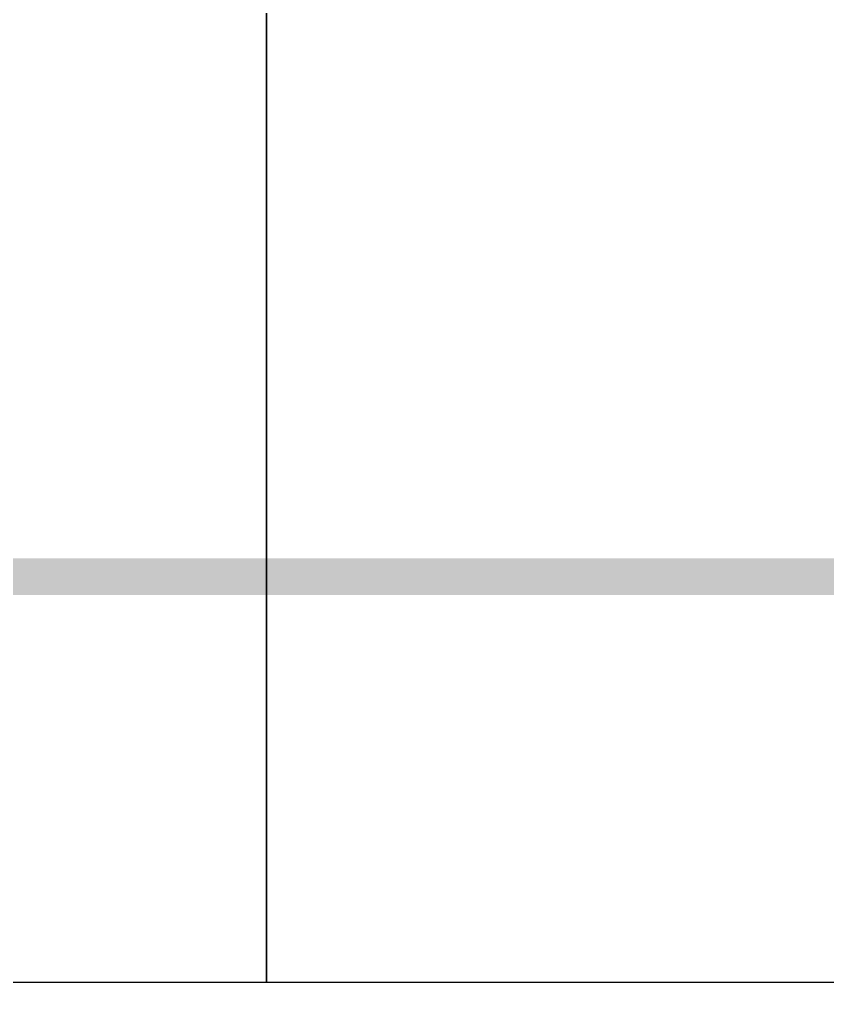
# Model space of a CAD drawing. Header units: millimetres. Extents: x -63251 to 507826, y 5339 to 217512.
# Drawn here: x 74639 to 77437, y 87671 to 91114 of the extents above; entities that cross this region are included whole.
import ezdxf
from ezdxf import colors
from ezdxf.entities.mleader import LeaderData, LeaderLine
from ezdxf.math import Vec2, Vec3

# ---------------------------------------------------------------- set-up
doc = ezdxf.new("R2010")
doc.units = ezdxf.units.MM
doc.layers.add('COTAS', color=9, linetype='Continuous')
doc.layers.add('MARCENARIA . M', color=4, linetype='Continuous')
doc.styles.add('1-1', font='arial.ttf', dxfattribs={"height": 0.2})

msp = doc.modelspace()

# ---------------------------------------------------------------- leaders
at = {"layer": 'COTAS'}
ml = msp.add_multileader_mtext('Standard', dxfattribs=at)
ml.set_content('PORTAS DE CORRER COM {\\fArial|b1|i0|c0|p34;\\C10;ACABAMENTO} {\\fArial|b1|i0|c0|p34;EM LÂMINAS NATURAIS DE CARVALHO EUROPEU}', color=105, style='1-1')
ml.set_leader_properties(color=256, linetype='ByLayer', lineweight=-1)
ml.build(insert=Vec2(0, 0))
ml.multileader.update_dxf_attribs({"text_left_attachment_type": 2, "text_right_attachment_type": 2, "dogleg_length": 0.36, "arrow_head_size": 20, "scale": 200})
ctx = ml.context
ctx.base_point, ctx.scale, ctx.char_height, ctx.arrow_head_size, ctx.landing_gap_size, ctx.plane_origin = Vec3(175856.8014359052, 89004.6585415472), 200, 40, 20, 40, Vec3(175313.1370142646, 88390.67869421704)
ctx.left_attachment, ctx.right_attachment, ctx.text_align_type = 2, 2, 2
notes = []
notes.append((ctx, [(1, (1, 1, 0), (177097.6218350848, 89004.6585415472), (-1, 0), 163.5216270104575, [(0, [(177097.6218350849, 88048.33878313092)], 0, [])])]))
ctx.mtext.insert, ctx.mtext.width, ctx.mtext.alignment, ctx.mtext.flow_direction = Vec3(176894.1002080744, 89097.54621776365), 1043.405736371758, 3, 5
ml = msp.add_multileader_mtext('Standard', dxfattribs=at)
ml.set_content('PAINEL FIXO COM {\\fArial|b1|i0|c0|p34;\\C10;ACABAMENTO} {\\fArial|b1|i0|c0|p34;EM LÂMINAS NATURAIS DE CARVALHO EUROPEU}', color=105, style='1-1')
ml.set_leader_properties(color=256, linetype='ByLayer', lineweight=-1)
ml.build(insert=Vec2(0, 0))
ml.multileader.update_dxf_attribs({"text_left_attachment_type": 2, "text_right_attachment_type": 2, "dogleg_length": 0.36, "arrow_head_size": 20, "scale": 200})
ctx = ml.context
ctx.base_point, ctx.scale, ctx.char_height, ctx.arrow_head_size, ctx.landing_gap_size, ctx.plane_origin = Vec3(186226.8503517666, 89004.6585415472), 200, 40, 20, 40, Vec3(185686.6238564561, 88390.67869421704)
ctx.left_attachment, ctx.right_attachment, ctx.text_align_type = 2, 2, 2
notes.append((ctx, [(1, (1, 1, 0), (187471.1086772764, 89004.6585415472), (-1, 0), 163.5216270104575, [(0, [(187471.1086772764, 88048.33878313092)], 0, [])])]))
ctx.mtext.insert, ctx.mtext.width, ctx.mtext.alignment, ctx.mtext.flow_direction = Vec3(187267.5870502659, 89097.53257519886), 1043.405736371758, 3, 5
for ctx, leaders in notes:
    for number, flags, end, landing, length, lines in leaders:
        leader = LeaderData()
        leader.index, (leader.has_last_leader_line, leader.has_dogleg_vector, leader.attachment_direction) = number, flags
        leader.last_leader_point, leader.dogleg_vector, leader.dogleg_length = Vec3(end), Vec3(landing), length
        for number, points, colour, breaks in lines:
            line = LeaderLine()
            line.index, line.vertices, line.color, line.breaks = number, Vec3.list(points), colors.encode_raw_color(colour), breaks
            leader.lines.append(line)
        ctx.leaders.append(leader)

# ---------------------------------------------------------------- next in the draw order: leaders
ml = msp.add_multileader_mtext('Standard', dxfattribs=at)
ml.set_content('{\\fArial|b1|i0|c0|p34;\\C10;ATENÇÃO PARKET!\\P}PAINEL E PORTA RIPADOS EM {\\fArial|b1|i0|c0|p34;CABREUVA BRANCA PREMIUM 18*5+5*900 À 2200mm}', color=105, style='1-1')
ml.set_leader_properties(color=256, linetype='ByLayer', lineweight=-1)
ml.build(insert=Vec2(0, 0))
ml.multileader.update_dxf_attribs({"text_left_attachment_type": 2, "text_right_attachment_type": 2, "dogleg_length": 0.36, "arrow_head_size": 15, "scale": 200})
ctx = ml.context
ctx.base_point, ctx.scale, ctx.char_height, ctx.arrow_head_size, ctx.landing_gap_size, ctx.plane_origin, ctx.plane_x_axis, ctx.plane_y_axis = Vec3(162274.2936030593, 89106.6797879437, 2.36327749663538e-08), 200, 40, 15, 10, Vec3(162983.9040223151, 88723.8499538345, 2.36327749663538e-08), Vec3(1, -4.898587196589413e-16), Vec3(4.898587196589413e-16, 1)
ctx.left_attachment, ctx.right_attachment, ctx.text_align_type = 2, 2, 2
notes = []
notes.append((ctx, [(0, (1, 1, 0), (163285.7030935266, 89106.6797879437, 2.36327749663538e-08), (-1, 4.898587196589419e-16), 144.2880716405343, [(2, [(163285.703341361, 87673.441841547, 2.36327749663538e-08), (164052.1312441617, 87673.441841547, 2.36327749663538e-08)], 0, [])])]))
ctx.mtext.insert, ctx.mtext.text_direction, ctx.mtext.rotation, ctx.mtext.width, ctx.mtext.alignment, ctx.mtext.flow_direction = Vec3(163131.4150218861, 89237.53926952624, 2.36327749663538e-08), Vec3(1, -4.898587196589413e-16), 6.283185307179585, 858.6666249980398, 3, 5
ctx.mtext.has_bg_fill, ctx.mtext.bg_color, ctx.mtext.bg_scale_factor, ctx.mtext.bg_transparency, ctx.mtext.use_window_bg_color = 1, -1023410095, 1.25, 0, 0
for ctx, leaders in notes:
    for number, flags, end, landing, length, lines in leaders:
        leader = LeaderData()
        leader.index, (leader.has_last_leader_line, leader.has_dogleg_vector, leader.attachment_direction) = number, flags
        leader.last_leader_point, leader.dogleg_vector, leader.dogleg_length = Vec3(end), Vec3(landing), length
        for number, points, colour, breaks in lines:
            line = LeaderLine()
            line.index, line.vertices, line.color, line.breaks = number, Vec3.list(points), colors.encode_raw_color(colour), breaks
            leader.lines.append(line)
        ctx.leaders.append(leader)

# ---------------------------------------------------------------- next in the draw order: leaders
ml = msp.add_multileader_mtext('Standard', dxfattribs=at)
ml.set_content('\\pxqr,t3;{\\C10;ATENÇÃO PARKET!\\P}ENTREGAR SEPTO COM REFORÇO PARA FIXAÇÃO DO TRILHO ', color=105, style='1-1')
ml.set_leader_properties(color=256, linetype='ByLayer', lineweight=-1)
ml.build(insert=Vec2(0, 0))
ml.multileader.update_dxf_attribs({"text_left_attachment_type": 2, "text_right_attachment_type": 2, "dogleg_length": 1.35033157345053, "arrow_head_size": 20, "scale": 200})
ctx = ml.context
ctx.base_point, ctx.scale, ctx.char_height, ctx.arrow_head_size, ctx.landing_gap_size, ctx.plane_origin = Vec3(150999.3740445534, 89033.39384203611), 200, 40, 20, 40, Vec3(150670.3910009092, 88697.32112974623)
ctx.left_attachment, ctx.right_attachment, ctx.text_align_type = 2, 2, 2
notes = []
notes.append((ctx, [(0, (1, 1, 0), (150729.3077298633, 89033.39384203611), (1, 0), 270.0663146901061, [(0, [(150729.3077298633, 88717.63940447028)], 0, [])])]))
ctx.mtext.insert, ctx.mtext.width, ctx.mtext.alignment, ctx.mtext.flow_direction = Vec3(151839.7287512383, 89163.20284612887), 862.9543144317577, 3, 5
ml = msp.add_multileader_mtext('Standard', dxfattribs=at)
ml.set_content('PORTAS DE CORRER COM {\\fArial|b1|i0|c0|p34;\\C10;ACABAMENTO} {\\fArial|b1|i0|c0|p34;EM LÂMINAS NATURAIS DE CARVALHO EUROPEU}', color=105, style='1-1')
ml.set_leader_properties(color=256, linetype='ByLayer', lineweight=-1)
ml.build(insert=Vec2(0, 0))
ml.multileader.update_dxf_attribs({"text_left_attachment_type": 2, "text_right_attachment_type": 2, "dogleg_length": 0.36, "arrow_head_size": 20, "scale": 200})
ctx = ml.context
ctx.base_point, ctx.scale, ctx.char_height, ctx.arrow_head_size, ctx.landing_gap_size, ctx.plane_origin = Vec3(144393.069930675, 89033.39384203611), 200, 40, 20, 40, Vec3(143849.405509034, 88476.22538270695)
ctx.left_attachment, ctx.right_attachment, ctx.text_align_type = 2, 2, 2
notes.append((ctx, [(0, (1, 1, 0), (144234.5483036645, 89033.39384203611), (1, 0), 158.5216270104575, [(0, [(144234.5483036643, 87980.6100766138)], 0, [])])]))
ctx.mtext.insert, ctx.mtext.width, ctx.mtext.alignment, ctx.mtext.flow_direction = Vec3(145430.3687028441, 89126.28151825257), 1043.405736371758, 3, 5
for ctx, leaders in notes:
    for number, flags, end, landing, length, lines in leaders:
        leader = LeaderData()
        leader.index, (leader.has_last_leader_line, leader.has_dogleg_vector, leader.attachment_direction) = number, flags
        leader.last_leader_point, leader.dogleg_vector, leader.dogleg_length = Vec3(end), Vec3(landing), length
        for number, points, colour, breaks in lines:
            line = LeaderLine()
            line.index, line.vertices, line.color, line.breaks = number, Vec3.list(points), colors.encode_raw_color(colour), breaks
            leader.lines.append(line)
        ctx.leaders.append(leader)

# ---------------------------------------------------------------- next in the draw order: leaders
ml = msp.add_multileader_mtext('Standard', dxfattribs=at)
ml.set_content('{\\fArial|b1|i0|c0|p34;\\C10;ATENÇÃO PARKET!\\P}PORTA EM {\\fArial|b1|i0|c0|p34;LÂMINAS NATURAIS DE CARVALHO EUROPEU}', color=105, style='1-1')
ml.set_leader_properties(color=256, linetype='ByLayer', lineweight=-1)
ml.build(insert=Vec2(0, 0))
ml.multileader.update_dxf_attribs({"text_left_attachment_type": 2, "text_right_attachment_type": 2, "dogleg_length": 0.36, "arrow_head_size": 15, "scale": 200})
ctx = ml.context
ctx.base_point, ctx.scale, ctx.char_height, ctx.arrow_head_size, ctx.landing_gap_size, ctx.plane_origin, ctx.plane_x_axis, ctx.plane_y_axis = Vec3(166968.4553280509, 89106.67978794374), 200, 40, 15, 10, Vec3(167538.5841647692, 88723.84995383453), Vec3(1, -4.898587196589413e-16), Vec3(4.898587196589413e-16, 1)
ctx.left_attachment, ctx.right_attachment, ctx.text_align_type = 2, 2, 2
notes = []
notes.append((ctx, [(0, (1, 1, 0), (167840.3832359807, 89106.67978794374), (-1, 4.898587196589419e-16), 144.2880716405343, [(0, [(167840.3834838151, 87673.44184154703)], 0, [])])]))
ctx.mtext.insert, ctx.mtext.text_direction, ctx.mtext.rotation, ctx.mtext.width, ctx.mtext.alignment, ctx.mtext.flow_direction = Vec3(167686.0951643402, 89237.45741413746), Vec3(1, -4.898587196589413e-16), 6.283185307179585, 858.6666249980398, 3, 5
ctx.mtext.has_bg_fill, ctx.mtext.bg_color, ctx.mtext.bg_scale_factor, ctx.mtext.bg_transparency, ctx.mtext.use_window_bg_color = 1, -1023410095, 1.25, 0, 0
for ctx, leaders in notes:
    for number, flags, end, landing, length, lines in leaders:
        leader = LeaderData()
        leader.index, (leader.has_last_leader_line, leader.has_dogleg_vector, leader.attachment_direction) = number, flags
        leader.last_leader_point, leader.dogleg_vector, leader.dogleg_length = Vec3(end), Vec3(landing), length
        for number, points, colour, breaks in lines:
            line = LeaderLine()
            line.index, line.vertices, line.color, line.breaks = number, Vec3.list(points), colors.encode_raw_color(colour), breaks
            leader.lines.append(line)
        ctx.leaders.append(leader)

# ---------------------------------------------------------------- next in the draw order: linework, layer by layer
at = {"layer": 'MARCENARIA . M', "color": 3}
for points in [[(75493.55137235275, 99447.05964248694), (75493.55137235275, 87777.15878615066), (64762.15434479906, 87777.15878615066), (64762.15434479906, 99447.05964248694)], [(85003.4300552478, 99447.05964248694), (85003.4300552478, 87777.15878615063), (75493.55151741242, 87777.15878615063), (75493.55151741242, 99447.05964248694)]]:
    msp.add_lwpolyline(points, close=True, dxfattribs=at)

# ---------------------------------------------------------------- next in the draw order: leaders
at = {"layer": 'COTAS'}
ml = msp.add_multileader_mtext('Standard', dxfattribs=at)
ml.set_content('\\pxqr,t3;{\\C10;ATENÇÃO PARKET!\\P}ENTREGAR SEPTO COM REFORÇO PARA FIXAÇÃO DO TRILHO ', color=105, style='1-1')
ml.set_leader_properties(color=256, linetype='ByLayer', lineweight=-1)
ml.build(insert=Vec2(0, 0))
ml.multileader.update_dxf_attribs({"text_left_attachment_type": 2, "text_right_attachment_type": 2, "dogleg_length": 1.35033157345053, "arrow_head_size": 20, "scale": 200})
ctx = ml.context
ctx.base_point, ctx.scale, ctx.char_height, ctx.arrow_head_size, ctx.landing_gap_size, ctx.plane_origin = Vec3(209448.7764704145, 89033.39384203624), 200, 40, 20, 40, Vec3(209119.7934267703, 88697.32112974636)
ctx.left_attachment, ctx.right_attachment, ctx.text_align_type = 2, 2, 2
notes = []
notes.append((ctx, [(0, (1, 1, 0), (209178.7101557243, 89033.39384203624), (1, 0), 270.0663146901061, [(0, [(209178.7101557243, 88717.6394044704)], 0, [])])]))
ctx.mtext.insert, ctx.mtext.width, ctx.mtext.alignment, ctx.mtext.flow_direction = Vec3(210289.1311770993, 89163.202846129), 862.9543144317577, 3, 5
ml = msp.add_multileader_mtext('Standard', dxfattribs=at)
ml.set_content('PORTAS DE CORRER COM {\\fArial|b1|i0|c0|p34;\\C10;ACABAMENTO} {\\fArial|b1|i0|c0|p34;EM LÂMINAS NATURAIS DE CARVALHO EUROPEU}', color=105, style='1-1')
ml.set_leader_properties(color=256, linetype='ByLayer', lineweight=-1)
ml.build(insert=Vec2(0, 0))
ml.multileader.update_dxf_attribs({"text_left_attachment_type": 2, "text_right_attachment_type": 2, "dogleg_length": 0.36, "arrow_head_size": 20, "scale": 200})
ctx = ml.context
ctx.base_point, ctx.scale, ctx.char_height, ctx.arrow_head_size, ctx.landing_gap_size, ctx.plane_origin = Vec3(205633.827493223, 89033.39384203624), 200, 40, 20, 40, Vec3(205090.163071582, 88476.22538270708)
ctx.left_attachment, ctx.right_attachment, ctx.text_align_type = 2, 2, 2
notes.append((ctx, [(0, (1, 1, 0), (205475.3058662125, 89033.39384203624), (1, 0), 158.5216270104575, [(0, [(205475.3058662124, 87980.61007661393)], 0, [])])]))
ctx.mtext.insert, ctx.mtext.width, ctx.mtext.alignment, ctx.mtext.flow_direction = Vec3(206671.1262653921, 89126.2815182527), 1043.405736371758, 3, 5
for ctx, leaders in notes:
    for number, flags, end, landing, length, lines in leaders:
        leader = LeaderData()
        leader.index, (leader.has_last_leader_line, leader.has_dogleg_vector, leader.attachment_direction) = number, flags
        leader.last_leader_point, leader.dogleg_vector, leader.dogleg_length = Vec3(end), Vec3(landing), length
        for number, points, colour, breaks in lines:
            line = LeaderLine()
            line.index, line.vertices, line.color, line.breaks = number, Vec3.list(points), colors.encode_raw_color(colour), breaks
            leader.lines.append(line)
        ctx.leaders.append(leader)

doc.saveas('drawing.dxf')
